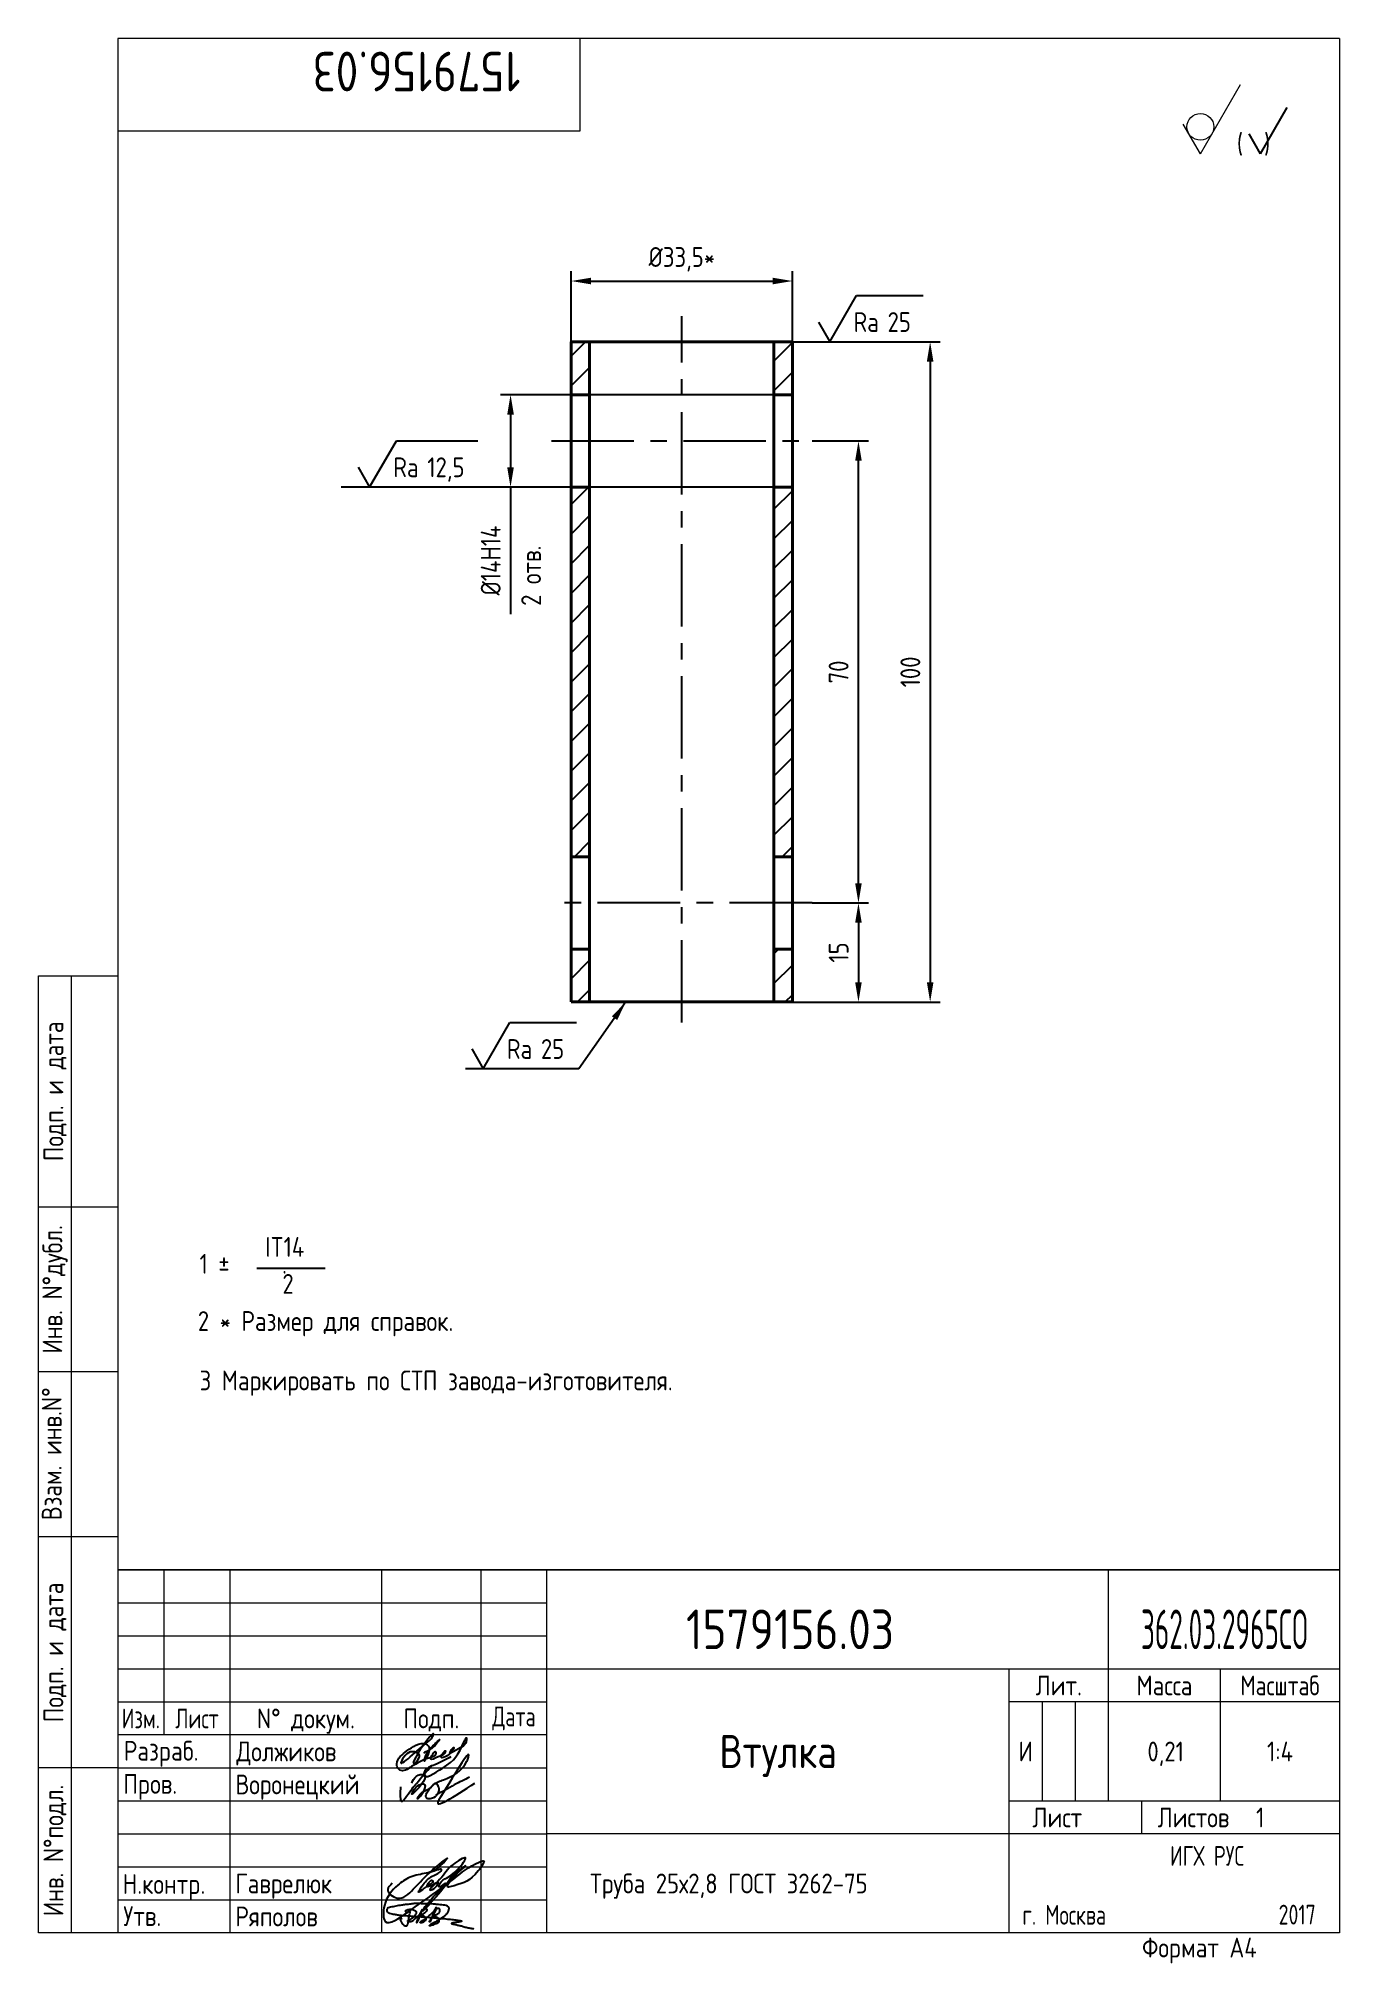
# Paper-space layout 'A4_protect' of a CAD drawing. Header units: millimetres. Extents: x 12 to 209, y 0 to 291.
# The model-space entities are those that its viewports show. They can reach past a viewport. Long polylines and large blocks are cut down to what shows.
import ezdxf
from ezdxf.enums import TextEntityAlignment as Align

# ---------------------------------------------------------------- set-up
doc = ezdxf.new("R2010")
doc.units = ezdxf.units.MM
doc.linetypes.add('CENTER', pattern=[2, 1.25, -0.25, 0.25, -0.25])
for name, color, linetype in [('Bord', 1, 'Continuous'), ('CEN', 5, 'CENTER'), ('DIM', 7, 'Continuous'), ('HATCH', 2, 'Continuous'), ('Text', 3, 'Continuous'), ('Textb', 6, 'Continuous'), ('VPORTI', 7, 'Continuous')]:
    doc.layers.add(name, color=color, linetype=linetype)
doc.layers.add('Cont', color=6, linetype='Continuous', lineweight=40)
doc.layers.get('Defpoints').off()
doc.layers.get('VPORTI').off()
doc.styles.add('Style1', font='romans.shx', dxfattribs={"width": 0.8})
doc.dimstyles.new('LIN', dxfattribs={"dimtxt": 3, "dimasz": 3, "dimexe": 1.5, "dimexo": 0, "dimgap": 1.5, "dimtad": 1, "dimzin": 13, "dimdsep": 46, "dimtxsty": 'Style1', "dimcen": 0, "dimclrt": 3, "dimadec": 0, "dimazin": 0, "dimtfac": 1, "dimtmove": 0, "dimatfit": 3, "dimfxl": 1, "dimtolj": 1, "dimtzin": 13, "dimarcsym": 0})

# ---------------------------------------------------------------- blocks, each defined once
blk = doc.blocks.new('A4')
at = {"layer": 'Bord', "lineweight": 18}
for p, q in [((20, 55), (85, 55)), ((20, 50), (85, 50)), ((20, 45), (85, 45)), ((160, 40), (160, 25)), ((165, 40), (165, 25)), ((20, 30), (85, 30)), ((20, 25), (85, 25)), ((20, 20), (85, 20)), ((20, 15), (85, 15)), ((20, 10), (85, 10))]:
    blk.add_line(p, q, dxfattribs=at)
at = {"layer": 'Cont', "lineweight": 18}
for p, q in [((205, 292), (20, 292)), ((20, 292), (20, 5)), ((90, 278), (90, 292)), ((205, 292), (205, 5)), ((20, 278), (90, 278)), ((8, 5), (8, 150)), ((8, 150), (20, 150)), ((13, 5), (13, 150)), ((8, 115), (20, 115)), ((20, 90), (8, 90)), ((20, 65), (8, 65)), ((205, 60), (20, 60)), ((20, 60), (205, 60)), ((27, 60), (27, 35)), ((37, 60), (37, 5)), ((60, 5), (60, 60)), ((75, 60), (75, 5)), ((85, 5), (85, 60)), ((170, 60), (170, 25)), ((85, 45), (205, 45)), ((155, 5), (155, 45)), ((187, 25), (187, 45)), ((20, 40), (85, 40)), ((205, 40), (155, 40)), ((85, 35), (20, 35)), ((20, 30), (8, 30)), ((155, 25), (205, 25)), ((175, 25), (175, 20)), ((205, 20), (85, 20)), ((20, 5), (8, 5)), ((205, 5), (20, 5))]:
    blk.add_line(p, q, dxfattribs=at)
at = {"layer": 'Text', "lineweight": 18, "style": 'Style1', "width": 0.8}
for s, p in [('Подп. и дата', (10.5, 132.5)), ('Инв. N%%dдубл.', (10.5, 102.5)), ('Взам. инв.N%%d ', (10, 78.38)), ('Подп. и дата', (10.5, 47.5)), ('Инв. N%%dподл.', (10.5, 17.5))]:
    blk.add_text(s, height=3, rotation=90, dxfattribs=at).set_placement(p, align=Align.MIDDLE)
at = {"layer": 'Text', "lineweight": 18, "style": 'Style1'}
for s, width, p in [('Лит.', 0.8, (162.5, 42.5)), ('Масса', 0.8, (178.5, 42.5)), ('Масштаб', 0.75, (196, 42.5)), ('Изм.', 0.7, (23.5, 37.5)), ('Лист', 0.7, (32, 37.5)), ('N%%d докум.', 0.8, (48.5, 37.5)), ('Подп.', 0.8, (67.5, 37.5)), ('Лист', 0.8, (162.27, 22.5)), ('Листов', 0.8, (182.9, 22.5))]:
    blk.add_text(s, height=3, dxfattribs=dict(at, width=width)).set_placement(p, align=Align.MIDDLE_CENTER)
at = {"layer": 'Text', "lineweight": 18, "style": 'Style1', "width": 0.7}
for s, p in [('Дата', (80, 37.5)), ('ИГХ РУС', (184.96, 16.69))]:
    blk.add_text(s, height=3, dxfattribs=at).set_placement(p, align=Align.MIDDLE)
at = {"layer": 'Text', "lineweight": 18, "style": 'Style1'}
for s, width, p in [('Разpаб.', 0.8, (20.92, 31.1)), ('Пpов.', 0.8, (20.84, 26.08)), ('Н.контp.', 0.8, (20.74, 10.92)), ('Утв.', 0.8, (20.84, 6.06)), ('г. Москва', 0.7, (156.99, 6.25)), ('Фоpмат А4', 0.8, (175.11, 1.29))]:
    blk.add_text(s, height=3, dxfattribs=dict(at, width=width)).set_placement(p)
for tag, p, width in [('ФИО', (39, 31), 0.8), ('ФИО', (39, 26), 0.8), ('ГОСТ_СОРТАМЕНТА', (98.19, 14), 0.8), ('ФИО', (39, 11), 0.8), ('ФИО', (39, 6), 0.8), ('200', (192.85, 6.29), 0.7)]:
    blk.add_attdef(tag, p, '', height=3, dxfattribs=dict(at, width=width))
at = {"layer": 'Text', "lineweight": 18, "style": 'Style1', "width": 0.8}
for tag, p in [('И', (157.49, 32.5)), ('700', (178.5, 32.5)), ('1:20', (196, 32.5))]:
    blk.add_attdef(tag, text='', height=3, dxfattribs=at).set_placement(p, align=Align.MIDDLE)
blk.add_attdef('Сборочный_чертеж', text='', height=3, dxfattribs=at).set_placement((120, 21.3), align=Align.CENTER)
for tag, p in [('1', (171.12, 22.5)), ('2', (193, 22.5))]:
    blk.add_attdef(tag, text='', height=3, dxfattribs=at).set_placement(p, align=Align.MIDDLE_CENTER)
blk.add_attdef('ЛИСТ', text='', height=3, dxfattribs=at).set_placement((85.99, 12.5), align=Align.MIDDLE_LEFT)
at = {"layer": 'Text', "lineweight": 18, "style": 'Style1', "width": 0.7}
blk.add_attdef('%%OГОСТ_ТЕХ._ТРЕБОВАНИЙ', text='', height=3, dxfattribs=at).set_placement((98.19, 8), align=Align.BOTTOM_LEFT)
at = {"layer": 'Textb', "lineweight": 18, "style": 'Style1', "width": 0.8}
blk.add_attdef('1234567', (81, 290), '', height=6, rotation=180, dxfattribs=at)
blk.add_attdef('1234567', (123.4, 48), '', height=6, dxfattribs=at)
for tag, height, p in [('123ХЯ', 6, (183.62, 48)), ('НАИМЕНОВАНИЕ', 5, (120, 30))]:
    blk.add_attdef(tag, text='', height=height, dxfattribs=at).set_placement(p, align=Align.CENTER)
blk = doc.blocks.new('sherISO_12')
at = {"layer": 'Cont', "lineweight": 18}
for q in [(-15, -6.96), (-23.66, -12.96)]:
    blk.add_line((-21.06, -17.46), q, dxfattribs=at)
blk.add_circle((-21.06, -13.39), 2.03, dxfattribs=at)
at = {"layer": 'Text'}
for q in [(-7.92, -10.46), (-13.69, -14.46)]:
    blk.add_line((-11.96, -17.46), q, dxfattribs=at)
at = {"layer": 'Text', "style": 'Style1', "width": 0.8}
blk.add_text('(  )', height=3, dxfattribs=at).set_placement((-15.53, -17.46))
blk = doc.blocks.new('A$C63F45750')
at = {"layer": 'Text'}
for points, knots in [([(3.17, 2.37), (3.12, 2.38), (3.04, 2.41), (2.94, 2.5), (2.85, 2.57), (2.79, 2.69), (2.87, 2.77), (2.99, 2.84), (3.16, 2.89), (3.36, 2.93), (3.6, 2.95), (3.82, 2.92), (4.05, 2.87), (4.25, 2.78), (4.45, 2.63), (4.46, 2.42), (4.38, 2.26), (4.28, 2.1), (4.17, 1.94), (4.03, 1.78), (3.89, 1.62), (3.75, 1.52), (3.63, 1.43), (3.49, 1.36), (3.35, 1.3), (3.24, 1.25), (3.16, 1.21), (3.12, 1.15), (3.19, 1.1), (3.27, 1.09), (3.4, 1.07), (3.55, 1.07), (3.72, 1.12), (3.92, 1.19), (4.1, 1.34), (4.26, 1.51), (4.44, 1.65), (4.59, 1.81), (4.74, 1.93), (4.84, 2.04), (4.93, 2.14), (5.07, 2.29), (5.19, 2.53), (5.28, 2.68), (5.35, 2.96), (5.23, 2.66), (5.2, 2.44), (5.04, 2.09), (4.95, 1.81), (4.86, 1.57), (4.75, 1.31), (4.67, 1.12), (4.46, 0.78), (4.62, 1.17), (4.71, 1.45), (4.88, 1.74), (5.01, 2), (5.08, 2.19), (5.19, 2.4), (5.32, 2.58), (5.4, 2.75), (5.52, 2.89), (5.65, 3.04), (5.85, 3.1), (6.02, 3.03), (6.08, 2.87), (6.03, 2.7), (5.9, 2.51), (5.7, 2.37), (5.55, 2.23), (5.4, 2.17), (5.31, 2.12), (5.12, 2.09), (5.35, 2.07), (5.48, 2), (5.64, 1.93), (5.75, 1.8), (5.85, 1.67), (5.89, 1.54), (5.89, 1.37), (5.8, 1.2), (5.63, 1.06), (5.41, 0.94), (5.23, 0.86), (5.02, 0.92), (5.13, 1.1), (5.28, 1.16), (5.44, 1.27), (5.61, 1.36), (5.74, 1.46), (5.86, 1.53), (5.95, 1.61), (6.05, 1.69), (6.15, 1.77), (6.28, 1.87), (6.46, 2.02), (6.65, 2.19), (6.83, 2.37), (6.98, 2.49), (7.11, 2.61), (7.2, 2.74), (7.32, 2.84), (7.42, 2.97), (7.48, 3.08), (7.48, 3.27), (7.34, 3.08), (7.28, 2.94), (7.18, 2.69), (7.1, 2.46), (7, 2.22), (6.93, 1.98), (6.83, 1.78), (6.73, 1.55), (6.67, 1.34), (6.6, 1.14), (6.56, 1.03), (6.39, 0.99), (6.62, 1.33), (6.75, 1.54), (6.93, 1.87), (7.05, 2.08), (7.18, 2.32), (7.33, 2.6), (7.47, 2.89), (7.6, 3.07), (7.79, 3.18), (7.95, 3.01), (8, 2.81), (7.99, 2.62), (7.94, 2.46), (7.83, 2.33), (7.69, 2.22), (7.53, 2.11), (7.37, 2.03), (7.21, 1.99), (7.11, 1.97), (6.89, 1.98), (7.07, 1.94), (7.15, 1.9), (7.27, 1.88), (7.39, 1.84), (7.52, 1.81), (7.62, 1.72), (7.7, 1.62), (7.78, 1.51), (7.83, 1.39), (7.87, 1.26), (7.88, 1.13), (7.86, 0.99), (7.75, 0.88), (7.6, 0.77), (7.4, 0.73), (7.19, 0.66), (6.97, 0.55), (6.71, 0.48), (6.57, 0.44), (6.42, 0.42), (6.52, 0.58), (6.61, 0.64), (6.81, 0.78), (7.06, 0.89), (7.33, 1.04), (7.55, 1.16), (7.7, 1.24), (7.84, 1.32), (7.99, 1.43), (8.21, 1.58), (8.48, 1.76), (8.74, 1.95), (8.97, 2.12), (9.1, 2.29), (9.23, 2.44), (9.3, 2.6), (9.37, 2.74), (9.42, 2.92), (9.45, 3.13), (9.21, 3.48), (8.67, 3.59), (8.09, 3.63), (7.57, 3.66), (7.06, 3.74), (6.57, 3.75), (6.09, 3.74), (5.67, 3.78), (5.28, 3.78), (4.96, 3.81), (4.65, 3.83), (4.31, 3.82), (3.97, 3.79), (3.61, 3.74), (3.22, 3.67), (2.86, 3.66), (2.53, 3.61), (2.18, 3.52), (1.78, 3.54), (1.38, 3.37), (0.96, 3.35), (0.58, 3.24), (0.25, 3.19), (0.03, 3.06), (-0.03, 2.83), (0.02, 2.6), (0.26, 2.38), (0.59, 2.33), (1, 2.2), (1.48, 2.15), (1.93, 2.05), (2.35, 2.02), (2.72, 2.01), (3.11, 1.94), (3.68, 1.94), (4.25, 1.83), (4.91, 1.87), (5.53, 1.76), (6.13, 1.72), (6.73, 1.71), (7.32, 1.62), (7.99, 1.55), (8.64, 1.54), (9.16, 1.46), (9.61, 1.42), (10.03, 1.4), (10.41, 1.32), (10.73, 1.29), (11.01, 1.24), (11.18, 1.23), (11.42, 1.14), (11.18, 1.06), (11.01, 1.03), (10.71, 0.98), (10.37, 0.92), (10.1, 0.91), (9.65, 0.75), (10.22, 0.67), (10.54, 0.59), (11.08, 0.47), (11.61, 0.35), (12.17, 0.15), (12.64, 0.08), (12.98, 0.03), (13.11, 0.01), (13.18, 0)], [0, 0, 0, 0, 0.153866, 0.270441, 0.388867, 0.510533, 0.592156, 0.71333, 0.90842, 1.11344, 1.349254, 1.61246, 1.782219, 2.047249, 2.291879, 2.451528, 2.651081, 2.806158, 3.017979, 3.227348, 3.462381, 3.633009, 3.75766, 3.920516, 4.080796, 4.214529, 4.291786, 4.349969, 4.397594, 4.50822, 4.594826, 4.799244, 4.954392, 5.128468, 5.437537, 5.632649, 5.842485, 6.094987, 6.293219, 6.410959, 6.551192, 6.687808, 7.022147, 7.294342, 7.425356, 7.52079, 7.946481, 8.313051, 8.59833, 8.833695, 9.090496, 9.427695, 9.601191, 9.883219, 10.093306, 10.673943, 10.798776, 10.974628, 11.287247, 11.486184, 11.648652, 11.848902, 12.027194, 12.25348, 12.40059, 12.537783, 12.716293, 12.91523, 13.208551, 13.438489, 13.549668, 13.67779, 13.77127, 13.930001, 14.029091, 14.272112, 14.434836, 14.547084, 14.739051, 14.830983, 15.061241, 15.268922, 15.500489, 15.788979, 15.879568, 16.024283, 16.221854, 16.418714, 16.593102, 16.783247, 16.91018, 17.018213, 17.135263, 17.278205, 17.430482, 17.620087, 17.979626, 18.191789, 18.388716, 18.565718, 18.714854, 18.857929, 19.039974, 19.171375, 19.283034, 19.400085, 19.618058, 19.882245, 20.150781, 20.377854, 20.649532, 20.89723, 21.042543, 21.40016, 21.557817, 21.667145, 21.752781, 21.926256, 22.412297, 22.813145, 22.961412, 23.171289, 23.607257, 23.940428, 24.110007, 24.291214, 24.48084, 24.697609, 24.904078, 25.034245, 25.218018, 25.407651, 25.573473, 25.787447, 25.930292, 26.051316, 26.18846, 26.285312, 26.406799, 26.52425, 26.630463, 26.793722, 26.898606, 27.029313, 27.171012, 27.314101, 27.419918, 27.580557, 27.709367, 27.829268, 28.024364, 28.266961, 28.41242, 28.705761, 28.989137, 29.187748, 29.233768, 29.332802, 29.529535, 29.667094, 30.039923, 30.332117, 30.61061, 30.769982, 30.856778, 31.109923, 31.313488, 31.656425, 32.066331, 32.296628, 32.49714, 32.710276, 32.891468, 33.014834, 33.177747, 33.444503, 33.618009, 34.409008, 34.914636, 35.419802, 35.95397, 36.458179, 36.88069, 37.388403, 37.738353, 38.034261, 38.353468, 38.693154, 39.037638, 39.391136, 39.787481, 40.203773, 40.488977, 40.784975, 41.26625, 41.668005, 42.070065, 42.499388, 42.869834, 43.079573, 43.213439, 43.554591, 43.717296, 44.153724, 44.506336, 45.019111, 45.587859, 45.90191, 46.270392, 46.703958, 47.093115, 47.952647, 48.44014, 49.079253, 49.808223, 50.268654, 50.851051, 51.604831, 52.298429, 52.776925, 53.1907, 53.661988, 54.042386, 54.348524, 54.616841, 54.853814, 54.983777, 55.126096, 55.333328, 55.613101, 56.008732, 56.315809, 56.59982, 56.87931, 57.399251, 57.889617, 58.432507, 59.066698, 59.660314, 59.862668, 60.07277, 60.07277, 60.07277, 60.07277]), ([(2.31, 1.53), (2.26, 1.52), (2.17, 1.51), (2.06, 1.48), (1.93, 1.38), (2.07, 1.25), (2.14, 1.11), (2.26, 0.93), (2.39, 0.72), (2.57, 0.54), (2.71, 0.44), (2.86, 0.4), (3.02, 0.43), (3.14, 0.54), (3.21, 0.79), (3.25, 1.07), (3.31, 1.4), (3.35, 1.67), (3.38, 1.92), (3.47, 2.19), (3.5, 2.43), (3.54, 2.59), (3.56, 2.64)], [0, 0, 0, 0, 0.15847, 0.269731, 0.363591, 0.555514, 0.688037, 0.848606, 1.204359, 1.433632, 1.58673, 1.729549, 1.880686, 2.057874, 2.19169, 2.63505, 2.928153, 3.184121, 3.441863, 3.696117, 4.025873, 4.178055, 4.178055, 4.178055, 4.178055])]:
    blk.add_open_spline(points, degree=3, knots=knots, dxfattribs=at)
blk = doc.blocks.new('*D6')
at = {"layer": 'DIM', "color": 0, "lineweight": -2, "transparency": 16777216}
for p, q in [((2083.94, 1146.59), (2039.76, 1146.59)), ((2041.26, 1143.59), (2041.26, 1135.59)), ((2083.94, 1132.59), (2039.76, 1132.59)), ((2041.26, 1132.59), (2041.26, 1113.34))]:
    blk.add_line(p, q, dxfattribs=at)
at = {"layer": 'DIM', "color": 0, "transparency": 16777216}
for points in [[(2040.76, 1143.59), (2041.76, 1143.59), (2041.26, 1146.59)], [(2040.76, 1135.59), (2041.76, 1135.59), (2041.26, 1132.59)]]:
    blk.add_solid(points, dxfattribs=at)
at = {"layer": 'DIM', "color": 3, "transparency": 16777216, "insert": (2038.26, 1121.47), "char_height": 3, "attachment_point": 5, "rotation": 90, "style": 'Style1'}
blk.add_mtext('\\A1;%%c14H14', dxfattribs=at)
blk = doc.blocks.new('*D7')
at = {"layer": 'DIM', "color": 0, "lineweight": -2, "transparency": 16777216}
for p, q in [((2050.44, 1153.81), (2050.44, 1165.31)), ((2053.44, 1163.81), (2080.94, 1163.81)), ((2083.94, 1153.81), (2083.94, 1165.31))]:
    blk.add_line(p, q, dxfattribs=at)
at = {"layer": 'DIM', "color": 0, "transparency": 16777216}
for points in [[(2053.44, 1164.31), (2053.44, 1163.31), (2050.44, 1163.81)], [(2080.94, 1164.31), (2080.94, 1163.31), (2083.94, 1163.81)]]:
    blk.add_solid(points, dxfattribs=at)
at = {"layer": 'DIM', "color": 3, "transparency": 16777216, "insert": (2067.19, 1167.1), "char_height": 3, "attachment_point": 5, "style": 'Style1'}
blk.add_mtext('\\A1;%%c33,5*', dxfattribs=at)
blk = doc.blocks.new('sherISO_03')
at = {"layer": 'Text'}
blk.add_line((4.04, 7), (14.12, 7), dxfattribs=at)
blk.add_lwpolyline([(-1.73, 3), (0, 0), (4.04, 7)], dxfattribs=at)
at = {"layer": 'Text', "style": 'Style1', "width": 0.8}
blk.add_text('Ra', height=3, dxfattribs=at).set_placement((3.58, 1.5))
blk.add_attdef('6,3', (8.73, 1.5), '', height=3, dxfattribs=at)
blk = doc.blocks.new('sherISO_01')
at = {"layer": 'Text'}
blk.add_line((4.04, 7), (16.36, 7), dxfattribs=at)
blk.add_lwpolyline([(-1.73, 3), (0, 0), (4.04, 7)], dxfattribs=at)
at = {"layer": 'Text', "style": 'Style1', "width": 0.8}
blk.add_text('Ra', height=3, dxfattribs=at).set_placement((3.58, 1.5))
blk.add_attdef('12,5', (8.73, 1.5), '', height=3, dxfattribs=at)
blk = doc.blocks.new('*D8')
at = {"layer": 'DIM', "color": 0, "lineweight": -2, "transparency": 16777216}
for p, q in [((2086.94, 1139.59), (2095.44, 1139.59)), ((2093.94, 1072.59), (2093.94, 1136.59)), ((2086.94, 1069.59), (2095.44, 1069.59))]:
    blk.add_line(p, q, dxfattribs=at)
at = {"layer": 'DIM', "color": 0, "transparency": 16777216}
for points in [[(2093.44, 1136.59), (2094.44, 1136.59), (2093.94, 1139.59)], [(2093.44, 1072.59), (2094.44, 1072.59), (2093.94, 1069.59)]]:
    blk.add_solid(points, dxfattribs=at)
at = {"layer": 'DIM', "color": 3, "transparency": 16777216, "insert": (2090.94, 1104.59), "char_height": 3, "attachment_point": 5, "rotation": 90, "style": 'Style1'}
blk.add_mtext('\\A1;70', dxfattribs=at)
blk = doc.blocks.new('*D9')
at = {"layer": 'DIM', "color": 0, "lineweight": -2, "transparency": 16777216}
for p, q in [((2086.94, 1069.59), (2095.44, 1069.59)), ((2093.94, 1066.59), (2093.94, 1057.59)), ((2083.94, 1054.59), (2095.44, 1054.59))]:
    blk.add_line(p, q, dxfattribs=at)
at = {"layer": 'DIM', "color": 0, "transparency": 16777216}
for points in [[(2093.44, 1066.59), (2094.44, 1066.59), (2093.94, 1069.59)], [(2093.44, 1057.59), (2094.44, 1057.59), (2093.94, 1054.59)]]:
    blk.add_solid(points, dxfattribs=at)
at = {"layer": 'DIM', "color": 3, "transparency": 16777216, "insert": (2090.94, 1062.09), "char_height": 3, "attachment_point": 5, "rotation": 90, "style": 'Style1'}
blk.add_mtext('\\A1;15', dxfattribs=at)
blk = doc.blocks.new('*D10')
at = {"layer": 'DIM', "color": 0, "lineweight": -2, "transparency": 16777216}
for p, q in [((2083.94, 1154.59), (2106.3, 1154.59)), ((2104.8, 1151.59), (2104.8, 1057.59)), ((2083.94, 1054.59), (2106.3, 1054.59))]:
    blk.add_line(p, q, dxfattribs=at)
at = {"layer": 'DIM', "color": 0, "transparency": 16777216}
for points in [[(2104.3, 1151.59), (2105.3, 1151.59), (2104.8, 1154.59)], [(2104.3, 1057.59), (2105.3, 1057.59), (2104.8, 1054.59)]]:
    blk.add_solid(points, dxfattribs=at)
at = {"layer": 'DIM', "color": 3, "transparency": 16777216, "insert": (2101.8, 1104.59), "char_height": 3, "attachment_point": 5, "rotation": 90, "style": 'Style1'}
blk.add_mtext('\\A1;100', dxfattribs=at)

msp = doc.modelspace()

# ---------------------------------------------------------------- hatches: boundary and pattern name
at = {"layer": 'HATCH'}
h = msp.add_hatch(dxfattribs=at)
h.set_pattern_fill('ANSI31', color=256, style=0)
h.paths.add_polyline_path([(2053.237, 1154.595), (2050.437, 1154.595), (2050.437, 1146.595), (2053.237, 1146.595)])
h.paths.add_polyline_path([(2083.937, 1154.595), (2081.137, 1154.595), (2081.137, 1146.595), (2083.937, 1146.595)])
h.paths.add_polyline_path([(2083.937, 1132.595), (2081.137, 1132.595), (2081.137, 1076.595), (2083.937, 1076.595)])
h.paths.add_polyline_path([(2053.237, 1132.595), (2050.437, 1132.595), (2050.437, 1076.595), (2053.237, 1076.595)])
h.paths.add_polyline_path([(2053.237, 1062.595), (2050.437, 1062.595), (2050.437, 1054.595), (2053.237, 1054.595)])
h.paths.add_polyline_path([(2083.937, 1062.595), (2081.137, 1062.595), (2081.137, 1054.595), (2083.937, 1054.595)])

# ---------------------------------------------------------------- linework, layer by layer
at = {"layer": 'CEN', "ltscale": 10}
for p, q in [((2067.187, 1051.468), (2067.187, 1158.474)), ((2047.437, 1139.595), (2086.937, 1139.595)), ((2086.937, 1069.595), (2047.437, 1069.595))]:
    msp.add_line(p, q, dxfattribs=at)
at = {"layer": 'Cont'}
for p, q in [((2050.437, 1054.595), (2050.437, 1154.595)), ((2083.937, 1154.595), (2050.437, 1154.595)), ((2053.237, 1054.595), (2053.237, 1154.595)), ((2081.137, 1154.595), (2081.137, 1054.595)), ((2083.937, 1154.595), (2083.937, 1054.595)), ((2050.437, 1146.595), (2053.237, 1146.595)), ((2081.137, 1146.595), (2083.937, 1146.595)), ((2050.437, 1132.595), (2053.237, 1132.595)), ((2081.137, 1132.595), (2083.937, 1132.595)), ((2053.237, 1076.595), (2050.437, 1076.595)), ((2083.937, 1076.595), (2081.137, 1076.595)), ((2053.237, 1062.595), (2050.437, 1062.595)), ((2083.937, 1062.595), (2081.137, 1062.595)), ((2083.937, 1054.595), (2050.437, 1054.595))]:
    msp.add_line(p, q, dxfattribs=at)
at = {"layer": 'DIM'}
msp.add_line((2039.761, 1132.595), (2015.622, 1132.595), dxfattribs=at)

# ---------------------------------------------------------------- block references
at = {"layer": 'VPORTI'}
for name, p, values in [('sherISO_03', (2089.625, 1154.595), {'6,3': '25'}), ('sherISO_01', (2019.926, 1132.595), {'12,5': '12,5'}), ('sherISO_03', (2037.129, 1044.472), {'6,3': '25'})]:
    msp.add_blockref(name, p, dxfattribs=at).add_auto_attribs(values)

# ---------------------------------------------------------------- texts
at = {"layer": 'Text', "style": 'Style1', "width": 0.8}
msp.add_text('2 отв.', height=3, rotation=90, dxfattribs=at).set_placement((2045.878, 1114.607))

# ---------------------------------------------------------------- dimensions: what is measured, and where the dimension line sits
at = {"layer": 'DIM'}
dim = msp.add_linear_dim(base=(2083.937, 1163.81), p1=(2050.437, 1153.81), p2=(2083.937, 1153.81), angle=180, text='%%c33,5*', dimstyle='LIN', dxfattribs=at)
dim.commit()
dim.dimension.update_dxf_attribs({"geometry": '*D7', "text_midpoint": (2067.187, 1167.095)})
for base, p1, p2, angle, picture, middle in [((2104.805, 1054.595), (2083.937, 1154.595), (2083.937, 1054.595), 90, '*D10', (2101.805, 1104.595)), ((2093.937, 1139.595), (2086.937, 1069.595), (2086.937, 1139.595), 90, '*D8', (2090.937, 1104.595)), ((2093.937, 1054.595), (2086.937, 1069.595), (2083.937, 1054.595), 270, '*D9', (2090.937, 1062.095))]:
    dim = msp.add_linear_dim(base=base, p1=p1, p2=p2, angle=angle, dimstyle='LIN', dxfattribs=at)
    dim.commit()
    dim.dimension.update_dxf_attribs({"geometry": picture, "text_midpoint": middle})
dim = msp.add_linear_dim(base=(2041.261, 1146.595), p1=(2083.937, 1132.595), p2=(2083.937, 1146.595), angle=90, text='%%c<>H14', dimstyle='LIN', dxfattribs=at)
dim.commit()
dim.dimension.update_dxf_attribs({"geometry": '*D6', "text_midpoint": (2041.261, 1121.466), "dimtype": 160})

# ---------------------------------------------------------------- leaders
msp.add_leader([(2058.731, 1054.595), (2051.595, 1044.472), (2034.46, 1044.472)], dimstyle='LIN', dxfattribs=at)

psp = doc.layouts.new('A4_protect')

# ---------------------------------------------------------------- linework, layer by layer
at = {"layer": 'Text'}
psp.add_line((45.24, 104.97), (55.59, 104.97), dxfattribs=at)
for points, knots in [([(74.65, 30.93), (73.89, 30.51), (72.57, 29.79), (70.7, 29.2), (70.37, 27.27), (75.3, 30.38), (75.63, 30.98), (77.04, 34.01), (77.01, 32.57), (76.13, 32.45), (73.94, 30.97), (75.26, 32.73), (74.72, 31.21), (72.2, 30.11), (74.09, 32.28), (73.54, 31.08), (72.82, 31.11), (70.95, 29.86), (72.29, 32.13), (72.41, 31.03), (70.5, 30.59), (69.23, 29.76), (67.08, 28.41), (66.04, 30.14), (67.54, 31.56), (68.95, 32.52), (70.23, 33.16), (71.19, 32.74), (71.6, 31.75), (70.3, 29.44), (71, 31.72), (71.6, 32.18), (73.25, 33.99), (72.26, 32.54), (71.53, 32), (70.73, 31.6), (70.48, 31.48)], [0, 0, 0, 0, 2.703743, 4.672825, 5.02799, 7.955933, 13.437489, 13.883188, 14.189441, 16.413959, 17.478513, 18.47964, 18.959294, 20.910841, 22.003091, 22.470554, 23.533771, 24.710748, 26.01626, 26.201331, 27.488187, 30.382065, 32.258784, 33.069724, 35.439902, 37.010787, 38.612861, 39.32109, 39.818865, 41.83144, 42.782113, 44.494961, 45.867914, 46.467245, 48.290622, 49.101188, 49.101188, 49.101188, 49.101188]), ([(69, 30.15), (69.42, 31.07), (69.96, 32.25), (72.22, 34.82), (71.77, 33.65), (70.27, 32.62), (66.06, 28.51), (67.71, 31.25), (68.69, 31.94), (70.25, 31.25), (69.62, 30.44), (69.1, 29.75), (68.93, 30.02), (68.97, 30.1), (69, 30.15)], [0, 0, 0, 0, 4.062617, 5.226919, 5.800291, 6.663227, 11.774431, 12.938639, 14.11351, 15.354081, 16.396133, 16.918576, 17.03251, 17.182794, 17.182794, 17.182794, 17.182794]), ([(68.73, 26.96), (68.89, 27.34), (69.2, 28.09), (71.71, 28.64), (69.9, 26.2), (68.38, 24.86), (69.43, 26.86), (71.58, 26.93), (69.11, 23.63), (70.17, 25.84), (71.34, 25.74), (72.31, 27.24), (73.15, 25.86), (72.31, 24.53), (70.28, 24.52), (71.86, 26.93), (74.27, 27.59), (76.63, 28.88), (78.13, 33.31), (74.34, 26.78), (71.68, 22.64), (75.15, 24.9), (78.29, 26.96)], [0, 0, 0, 0, 1.213353, 2.399709, 5.497648, 5.861317, 7.611627, 8.43806, 10.837371, 11.583123, 13.461301, 14.534506, 15.162086, 17.217848, 17.944717, 20.123775, 21.948027, 26.460707, 27.144718, 34.52243, 35.159468, 41.304292, 41.304292, 41.304292, 41.304292]), ([(67.04, 26.4), (67, 25.95), (66.93, 25.29), (67.09, 23.75), (68.42, 25.65), (69.56, 27.08), (70.94, 28.69), (71.74, 29.63)], [0, 0, 0, 0, 1.523947, 2.237958, 3.351836, 5.856423, 9.374056, 9.374056, 9.374056, 9.374056]), ([(77.47, 27.85), (76.7, 27.46), (74.98, 26.59), (73.31, 25.63), (72.39, 25.11)], [0, 0, 0, 0, 2.587978, 5.77327, 5.77327, 5.77327, 5.77327]), ([(65.78, 11.77), (65.44, 11.46), (64.56, 10.65), (66.95, 8.79), (70.08, 12.05), (71.58, 13.67), (74.47, 15.88), (72.57, 13.81), (71.16, 13.28), (68.46, 12.9), (66.16, 11.24), (64.42, 9.19), (64.28, 4.68), (70.43, 9.05), (74.18, 11.65), (77.47, 14.36), (80.14, 15.49), (77.82, 12.15), (76.53, 11.84), (73.22, 10.78), (75.48, 13.21), (77.55, 14.93), (74.86, 13.12), (73.76, 11.02), (68.97, 5.89), (71.58, 9.37), (74.69, 12.6), (72.56, 10.79), (73.11, 12.12), (74.27, 12.65), (75.46, 13.51), (77.72, 16.35), (74.09, 14.25), (73.8, 12.94), (70.75, 10.34), (72.37, 11.03), (72.97, 12.26), (71.92, 11.48), (70.61, 10.95), (71.67, 12.59), (72.03, 11.88), (70.95, 11.42), (69.15, 9.66), (70.64, 11.9), (71.56, 12.86), (72.71, 13.18), (73.67, 14.21), (72.42, 13.73), (71.38, 13.33)], [0, 0, 0, 0, 1.17994, 3.087717, 5.863103, 12.338328, 12.854096, 14.088578, 16.834551, 19.302558, 21.570562, 25.210018, 27.650956, 31.348291, 40.129863, 44.562748, 45.223917, 46.979401, 51.214655, 52.099288, 55.323111, 56.227801, 58.471865, 60.028126, 65.752911, 68.466223, 71.038525, 71.934922, 72.780229, 73.495807, 76.028152, 77.999346, 80.11892, 83.1954, 85.334448, 86.270878, 87.060466, 88.110212, 88.803314, 89.989889, 90.197567, 90.706974, 92.884587, 94.19917, 96.055742, 97.375783, 97.753899, 99.636325, 99.636325, 99.636325, 99.636325])]:
    psp.add_open_spline(points, degree=3, knots=knots, dxfattribs=at)

# ---------------------------------------------------------------- block references
ref = psp.add_blockref('A4', (4.2, -0.76))
ref.add_attrib('ФИО', 'Должиков', (42.17, 30.24), dxfattribs={"layer": 'Text', "height": 3, "style": 'Style1', "width": 0.8})
ref.add_attrib('ФИО', 'Воронецкий', (42.03, 25.24), dxfattribs={"layer": 'Text', "height": 3, "style": 'Style1', "width": 0.8})
ref.add_attrib('ФИО', 'Гаврелюк', (42.01, 10.24), dxfattribs={"layer": 'Text', "height": 3, "style": 'Style1', "width": 0.8})
ref.add_attrib('ФИО', 'Ряполов', (42.01, 5.24), dxfattribs={"layer": 'Text', "height": 3, "style": 'Style1', "width": 0.8})
ref.add_attrib('123ХЯ', '362.03.2965СО', dxfattribs={"layer": 'Textb', "height": 6, "style": 'Style1', "width": 0.48}).set_placement((191.77, 47.24), align=Align.CENTER)
ref.add_attrib('1234567', '1579156.03', (110.25, 47.24), dxfattribs={"layer": 'Textb', "height": 6, "style": 'Style1', "width": 0.8})
ref.add_attrib('НАИМЕНОВАНИЕ', 'Втулка', dxfattribs={"layer": 'Textb', "height": 5, "style": 'Style1', "width": 0.8}).set_placement((124.2, 29.24), align=Align.CENTER)
ref.add_attrib('ЛИСТ', 'Труба 25х2,8 ГОСТ 3262-75', dxfattribs={"layer": 'Text', "height": 3, "style": 'Style1', "width": 0.8}).set_placement((95.73, 11.74), align=Align.MIDDLE_LEFT)
ref.add_attrib('И', 'И', dxfattribs={"layer": 'Text', "height": 3, "style": 'Style1', "width": 0.8}).set_placement((161.69, 31.74), align=Align.MIDDLE)
ref.add_attrib('700', '0,21', dxfattribs={"layer": 'Text', "height": 3, "style": 'Style1', "width": 0.8}).set_placement((182.88, 31.38), align=Align.MIDDLE)
ref.add_attrib('1:20', '1:4', dxfattribs={"layer": 'Text', "height": 3, "style": 'Style1', "width": 0.8}).set_placement((200.2, 31.74), align=Align.MIDDLE)
ref.add_attrib('2', '1', dxfattribs={"layer": 'Text', "height": 3, "style": 'Style1', "width": 0.8}).set_placement((197.2, 21.74), align=Align.MIDDLE_CENTER)
ref.add_attrib('200', '2017', (199.99, 5.52), dxfattribs={"layer": 'Text', "height": 3, "style": 'Style1', "width": 0.7})
ref.add_attrib('1234567', '1579156.03', (85.2, 289.24), dxfattribs={"layer": 'Textb', "height": 6, "rotation": 180, "style": 'Style1', "width": 0.8})
at = {"layer": 'Cont'}
psp.add_blockref('A$C63F45750', (64.95, 4.89), dxfattribs=at)
at = {"layer": 'HATCH', "lineweight": 18}
psp.add_blockref('sherISO_12', (209.2, 291.24), dxfattribs=at)

# ---------------------------------------------------------------- texts
at = {"layer": 'Text', "style": 'Style1', "width": 0.8}
for s, p in [('IT14', (46.54, 106.67)), ('1 %%P     .', (36.59, 104.12)), ('2 ', (49.14, 101.07)), ('2 * Размер для справок.', (36.33, 95.44)), ('3 Маркировать по СТП завода-изготовителя.', (36.6, 86.44))]:
    psp.add_text(s, height=3, dxfattribs=at).set_placement(p)

# ---------------------------------------------------------------- viewports
at = {"layer": 'Defpoints'}
psp.add_viewport(center=(120.28, 189.79), size=(166.63, 183.084), view_center_point=(2077.858, 1099.105), view_height=183.0838, dxfattribs=at)

doc.saveas('drawing.dxf')
